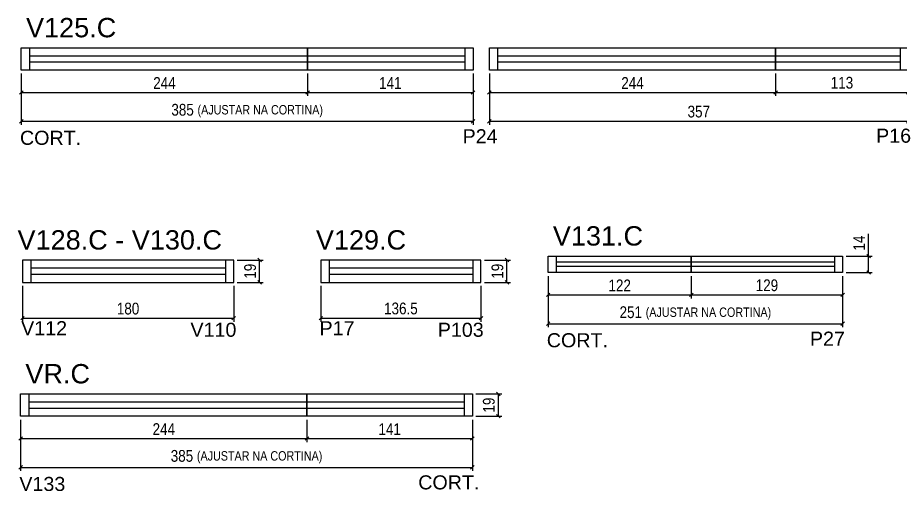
# Model space of a CAD drawing. Extents: x 1665 to 3026, y 15883 to 17753.
# Drawn here: x 1670 to 2422, y 15883 to 16290 of the extents above; entities that cross this region are included whole.
import ezdxf

# ---------------------------------------------------------------- set-up
doc = ezdxf.new("R2010")
doc.units = 0
for name, color, linetype in [('5', 5, 'Continuous'), ('COTA', 241, 'Continuous'), ('NOMENCLATURA', 7, 'Continuous'), ('Painéis', 200, 'Continuous'), ('SARR_2.2x7', 40, 'Continuous'), ('SARR_EDITAR', 141, 'Continuous')]:
    doc.layers.add(name, color=color, linetype=linetype)
doc.styles.add('COTA TECNICA', font='techl___.ttf', dxfattribs={"height": 10})
doc.styles.add('COTA TECNICA-50', font='techl___.ttf', dxfattribs={"height": 10})
doc.styles.get("Standard").update_dxf_attribs({"font": 'arial.ttf'})
doc.dimstyles.new('COTA PAINEL-50', dxfattribs={"dimtxt": 10, "dimasz": 3, "dimexe": 3, "dimexo": 3, "dimgap": 3, "dimtad": 1, "dimdec": 1, "dimzin": 12, "dimdsep": 46, "dimtxsty": 'COTA TECNICA-50', "dimblk1": 'OBLIQUE', "dimblk2": 'OBLIQUE', "dimsah": 1, "dimcen": 0.9, "dimclrd": 4, "dimclre": 4, "dimclrt": 240, "dimadec": 1, "dimazin": 3, "dimtfac": 1, "dimtdec": 1, "dimtmove": 0, "dimatfit": 3, "dimfxl": 1, "dimtolj": 1, "dimtzin": 12, "dimarcsym": 0})
doc.dimstyles.new('PAINEL', dxfattribs={"dimtxt": 10, "dimasz": 3, "dimexe": 3, "dimexo": 3, "dimgap": 3, "dimtad": 1, "dimdec": 1, "dimzin": 12, "dimdsep": 46, "dimtxsty": 'COTA TECNICA', "dimblk1": 'OBLIQUE', "dimblk2": 'OBLIQUE', "dimsah": 1, "dimcen": 0.9, "dimclrd": 4, "dimclre": 4, "dimclrt": 240, "dimadec": 1, "dimazin": 3, "dimtfac": 1, "dimtdec": 1, "dimtmove": 0, "dimatfit": 3, "dimfxl": 1, "dimtolj": 1, "dimtzin": 12, "dimarcsym": 0})

# ---------------------------------------------------------------- blocks, each defined once
blk = doc.blocks.new('_Oblique')
at = {"color": 0, "linetype": 'ByBlock', "lineweight": -2}
blk.add_line((-0.5, -0.5), (0.5, 0.5), dxfattribs=at)
blk = doc.blocks.new('*D171')
at = {"layer": 'COTA', "color": 4, "linetype": 'ByBlock', "lineweight": -2, "transparency": 16777216}
for p, q in [((1673.23, 16242.19), (1673.23, 16223.13)), ((1917.23, 16242.19), (1917.23, 16223.13)), ((1673.23, 16226.13), (1917.23, 16226.13))]:
    blk.add_line(p, q, dxfattribs=at)
at = {"layer": 'Defpoints', "color": 0, "linetype": 'ByBlock', "transparency": 16777216}
for p in [(1673.23, 16245.19), (1917.23, 16245.19), (1917.23, 16226.13)]:
    blk.add_point(p, dxfattribs=at)
at = {"layer": 'COTA', "color": 4, "linetype": 'ByBlock', "lineweight": -2, "transparency": 16777216, "xscale": 3, "yscale": 3, "zscale": 3, "rotation": 180}
blk.add_blockref('_Oblique', (1673.23, 16226.13), dxfattribs=at)
at = {"layer": 'COTA', "color": 4, "linetype": 'ByBlock', "lineweight": -2, "transparency": 16777216, "xscale": 3, "yscale": 3, "zscale": 3}
blk.add_blockref('_Oblique', (1917.23, 16226.13), dxfattribs=at)
at = {"layer": 'COTA', "color": 240, "linetype": 'ByBlock', "transparency": 16777216, "insert": (1795.23, 16234.21), "char_height": 10, "attachment_point": 5, "style": 'COTA TECNICA-50'}
blk.add_mtext('\\A1;244', dxfattribs=at)
blk = doc.blocks.new('*D172')
at = {"layer": 'COTA', "color": 4, "linetype": 'ByBlock', "lineweight": -2, "transparency": 16777216}
for p, q in [((1917.23, 16242.19), (1917.23, 16223.13)), ((2058.23, 16242.19), (2058.23, 16223.13)), ((1917.23, 16226.13), (2058.23, 16226.13))]:
    blk.add_line(p, q, dxfattribs=at)
at = {"layer": 'Defpoints', "color": 0, "linetype": 'ByBlock', "transparency": 16777216}
for p in [(1917.23, 16245.19), (2058.23, 16245.19), (2058.23, 16226.13)]:
    blk.add_point(p, dxfattribs=at)
at = {"layer": 'COTA', "color": 4, "linetype": 'ByBlock', "lineweight": -2, "transparency": 16777216, "xscale": 3, "yscale": 3, "zscale": 3, "rotation": 180}
blk.add_blockref('_Oblique', (1917.23, 16226.13), dxfattribs=at)
at = {"layer": 'COTA', "color": 4, "linetype": 'ByBlock', "lineweight": -2, "transparency": 16777216, "xscale": 3, "yscale": 3, "zscale": 3}
blk.add_blockref('_Oblique', (2058.23, 16226.13), dxfattribs=at)
at = {"layer": 'COTA', "color": 240, "linetype": 'ByBlock', "transparency": 16777216, "insert": (1987.73, 16234.21), "char_height": 10, "attachment_point": 5, "style": 'COTA TECNICA-50'}
blk.add_mtext('\\A1;141', dxfattribs=at)
blk = doc.blocks.new('*D173')
at = {"layer": 'COTA', "color": 4, "lineweight": -2, "transparency": 16777216}
for p, q in [((1673.23, 16242.19), (1673.23, 16198.55)), ((2058.23, 16242.19), (2058.23, 16198.55)), ((1673.23, 16201.55), (2058.23, 16201.55))]:
    blk.add_line(p, q, dxfattribs=at)
at = {"layer": 'Defpoints', "color": 0, "transparency": 16777216}
for p in [(1673.23, 16245.19), (2058.23, 16245.19), (2058.23, 16201.55)]:
    blk.add_point(p, dxfattribs=at)
at = {"layer": 'COTA', "color": 4, "lineweight": -2, "transparency": 16777216, "xscale": 3, "yscale": 3, "zscale": 3, "rotation": 180}
blk.add_blockref('_Oblique', (1673.23, 16201.55), dxfattribs=at)
at = {"layer": 'COTA', "color": 4, "lineweight": -2, "transparency": 16777216, "xscale": 3, "yscale": 3, "zscale": 3}
blk.add_blockref('_Oblique', (2058.23, 16201.55), dxfattribs=at)
at = {"layer": 'COTA', "color": 240, "transparency": 16777216, "insert": (1865.73, 16210.18), "char_height": 10, "attachment_point": 5, "style": 'COTA TECNICA'}
blk.add_mtext('\\A1;385 {\\H0.8x;(AJUSTAR NA CORTINA)}', dxfattribs=at)
blk = doc.blocks.new('*D176')
at = {"layer": 'COTA', "color": 4, "linetype": 'ByBlock', "lineweight": -2, "transparency": 16777216}
for p, q in [((2072.11, 16242.19), (2072.11, 16223.13)), ((2316.11, 16242.19), (2316.11, 16223.13)), ((2072.11, 16226.13), (2316.11, 16226.13))]:
    blk.add_line(p, q, dxfattribs=at)
at = {"layer": 'Defpoints', "color": 0, "linetype": 'ByBlock', "transparency": 16777216}
for p in [(2072.11, 16245.19), (2316.11, 16245.19), (2316.11, 16226.13)]:
    blk.add_point(p, dxfattribs=at)
at = {"layer": 'COTA', "color": 4, "linetype": 'ByBlock', "lineweight": -2, "transparency": 16777216, "xscale": 3, "yscale": 3, "zscale": 3, "rotation": 180}
blk.add_blockref('_Oblique', (2072.11, 16226.13), dxfattribs=at)
at = {"layer": 'COTA', "color": 4, "linetype": 'ByBlock', "lineweight": -2, "transparency": 16777216, "xscale": 3, "yscale": 3, "zscale": 3}
blk.add_blockref('_Oblique', (2316.11, 16226.13), dxfattribs=at)
at = {"layer": 'COTA', "color": 240, "linetype": 'ByBlock', "transparency": 16777216, "insert": (2194.11, 16234.21), "char_height": 10, "attachment_point": 5, "style": 'COTA TECNICA-50'}
blk.add_mtext('\\A1;244', dxfattribs=at)
blk = doc.blocks.new('*D177')
at = {"layer": 'COTA', "color": 4, "linetype": 'ByBlock', "lineweight": -2, "transparency": 16777216}
for p, q in [((2316.11, 16242.19), (2316.11, 16223.13)), ((2429.11, 16242.19), (2429.11, 16223.13)), ((2316.11, 16226.13), (2429.11, 16226.13))]:
    blk.add_line(p, q, dxfattribs=at)
at = {"layer": 'Defpoints', "color": 0, "linetype": 'ByBlock', "transparency": 16777216}
for p in [(2316.11, 16245.19), (2429.11, 16245.19), (2429.11, 16226.13)]:
    blk.add_point(p, dxfattribs=at)
at = {"layer": 'COTA', "color": 4, "linetype": 'ByBlock', "lineweight": -2, "transparency": 16777216, "xscale": 3, "yscale": 3, "zscale": 3, "rotation": 180}
blk.add_blockref('_Oblique', (2316.11, 16226.13), dxfattribs=at)
at = {"layer": 'COTA', "color": 4, "linetype": 'ByBlock', "lineweight": -2, "transparency": 16777216, "xscale": 3, "yscale": 3, "zscale": 3}
blk.add_blockref('_Oblique', (2429.11, 16226.13), dxfattribs=at)
at = {"layer": 'COTA', "color": 240, "linetype": 'ByBlock', "transparency": 16777216, "insert": (2372.61, 16234.35), "char_height": 10, "attachment_point": 5, "style": 'COTA TECNICA-50'}
blk.add_mtext('\\A1;113', dxfattribs=at)
blk = doc.blocks.new('*D178')
at = {"layer": 'COTA', "color": 4, "lineweight": -2, "transparency": 16777216}
for p, q in [((2072.11, 16242.19), (2072.11, 16198.55)), ((2429.11, 16242.19), (2429.11, 16198.55)), ((2072.11, 16201.55), (2429.11, 16201.55))]:
    blk.add_line(p, q, dxfattribs=at)
at = {"layer": 'Defpoints', "color": 0, "transparency": 16777216}
for p in [(2072.11, 16245.19), (2429.11, 16245.19), (2429.11, 16201.55)]:
    blk.add_point(p, dxfattribs=at)
at = {"layer": 'COTA', "color": 4, "lineweight": -2, "transparency": 16777216, "xscale": 3, "yscale": 3, "zscale": 3, "rotation": 180}
blk.add_blockref('_Oblique', (2072.11, 16201.55), dxfattribs=at)
at = {"layer": 'COTA', "color": 4, "lineweight": -2, "transparency": 16777216, "xscale": 3, "yscale": 3, "zscale": 3}
blk.add_blockref('_Oblique', (2429.11, 16201.55), dxfattribs=at)
at = {"layer": 'COTA', "color": 240, "transparency": 16777216, "insert": (2250.61, 16209.77), "char_height": 10, "attachment_point": 5, "style": 'COTA TECNICA'}
blk.add_mtext('\\A1;357', dxfattribs=at)
blk = doc.blocks.new('*D182')
at = {"layer": 'COTA', "color": 4, "linetype": 'ByBlock', "lineweight": -2, "transparency": 16777216}
for p, q in [((1674.23, 16061.21), (1674.23, 16030.65)), ((1854.23, 16061.21), (1854.23, 16030.65)), ((1674.23, 16033.65), (1854.23, 16033.65))]:
    blk.add_line(p, q, dxfattribs=at)
at = {"layer": 'Defpoints', "color": 0, "linetype": 'ByBlock', "transparency": 16777216}
for p in [(1674.23, 16064.21), (1854.23, 16064.21), (1854.23, 16033.65)]:
    blk.add_point(p, dxfattribs=at)
at = {"layer": 'COTA', "color": 4, "linetype": 'ByBlock', "lineweight": -2, "transparency": 16777216, "xscale": 3, "yscale": 3, "zscale": 3, "rotation": 180}
blk.add_blockref('_Oblique', (1674.23, 16033.65), dxfattribs=at)
at = {"layer": 'COTA', "color": 4, "linetype": 'ByBlock', "lineweight": -2, "transparency": 16777216, "xscale": 3, "yscale": 3, "zscale": 3}
blk.add_blockref('_Oblique', (1854.23, 16033.65), dxfattribs=at)
at = {"layer": 'COTA', "color": 240, "linetype": 'ByBlock', "transparency": 16777216, "insert": (1764.23, 16041.77), "char_height": 10, "attachment_point": 5, "style": 'COTA TECNICA-50'}
blk.add_mtext('\\A1;180', dxfattribs=at)
blk = doc.blocks.new('*D183')
at = {"layer": 'COTA', "color": 4, "lineweight": -2, "transparency": 16777216}
for p, q in [((1857.23, 16083.21), (1879.35, 16083.21)), ((1876.35, 16064.21), (1876.35, 16083.21)), ((1857.23, 16064.21), (1879.35, 16064.21))]:
    blk.add_line(p, q, dxfattribs=at)
at = {"layer": 'Defpoints', "color": 0, "transparency": 16777216}
for p in [(1854.23, 16083.21), (1876.35, 16083.21), (1854.23, 16064.21)]:
    blk.add_point(p, dxfattribs=at)
at = {"layer": 'COTA', "color": 4, "lineweight": -2, "transparency": 16777216, "xscale": 3, "yscale": 3, "zscale": 3}
for p, rotation in [((1876.35, 16083.21), 90), ((1876.35, 16064.21), 270)]:
    blk.add_blockref('_Oblique', p, dxfattribs=dict(at, rotation=rotation))
at = {"layer": 'COTA', "color": 240, "transparency": 16777216, "insert": (1868.26, 16073.71), "char_height": 10, "attachment_point": 5, "rotation": 90, "style": 'COTA TECNICA'}
blk.add_mtext('\\A1;19', dxfattribs=at)
blk = doc.blocks.new('*D184')
at = {"layer": 'COTA', "color": 4, "linetype": 'ByBlock', "lineweight": -2, "transparency": 16777216}
for p, q in [((1928.5, 16061.21), (1928.5, 16030.65)), ((2065, 16061.21), (2065, 16030.65)), ((1928.5, 16033.65), (2065, 16033.65))]:
    blk.add_line(p, q, dxfattribs=at)
at = {"layer": 'Defpoints', "color": 0, "linetype": 'ByBlock', "transparency": 16777216}
for p in [(1928.5, 16064.21), (2065, 16064.21), (2065, 16033.65)]:
    blk.add_point(p, dxfattribs=at)
at = {"layer": 'COTA', "color": 4, "linetype": 'ByBlock', "lineweight": -2, "transparency": 16777216, "xscale": 3, "yscale": 3, "zscale": 3, "rotation": 180}
blk.add_blockref('_Oblique', (1928.5, 16033.65), dxfattribs=at)
at = {"layer": 'COTA', "color": 4, "linetype": 'ByBlock', "lineweight": -2, "transparency": 16777216, "xscale": 3, "yscale": 3, "zscale": 3}
blk.add_blockref('_Oblique', (2065, 16033.65), dxfattribs=at)
at = {"layer": 'COTA', "color": 240, "linetype": 'ByBlock', "transparency": 16777216, "insert": (1996.75, 16041.87), "char_height": 10, "attachment_point": 5, "style": 'COTA TECNICA-50'}
blk.add_mtext('\\A1;136.5', dxfattribs=at)
blk = doc.blocks.new('*D185')
at = {"layer": 'COTA', "color": 4, "lineweight": -2, "transparency": 16777216}
for p, q in [((2068, 16083.21), (2090.12, 16083.21)), ((2087.12, 16064.21), (2087.12, 16083.21)), ((2068, 16064.21), (2090.12, 16064.21))]:
    blk.add_line(p, q, dxfattribs=at)
at = {"layer": 'Defpoints', "color": 0, "transparency": 16777216}
for p in [(2065, 16083.21), (2087.12, 16083.21), (2065, 16064.21)]:
    blk.add_point(p, dxfattribs=at)
at = {"layer": 'COTA', "color": 4, "lineweight": -2, "transparency": 16777216, "xscale": 3, "yscale": 3, "zscale": 3}
for p, rotation in [((2087.12, 16083.21), 90), ((2087.12, 16064.21), 270)]:
    blk.add_blockref('_Oblique', p, dxfattribs=dict(at, rotation=rotation))
at = {"layer": 'COTA', "color": 240, "transparency": 16777216, "insert": (2079.03, 16073.71), "char_height": 10, "attachment_point": 5, "rotation": 90, "style": 'COTA TECNICA'}
blk.add_mtext('\\A1;19', dxfattribs=at)
blk = doc.blocks.new('*D186')
at = {"layer": 'COTA', "color": 4, "linetype": 'ByBlock', "lineweight": -2, "transparency": 16777216}
for p, q in [((2122.19, 16069.6), (2122.19, 16050.55)), ((2244.19, 16069.6), (2244.19, 16050.55)), ((2122.19, 16053.55), (2244.19, 16053.55))]:
    blk.add_line(p, q, dxfattribs=at)
at = {"layer": 'Defpoints', "color": 0, "linetype": 'ByBlock', "transparency": 16777216}
for p in [(2122.19, 16072.6), (2244.19, 16072.6), (2244.19, 16053.55)]:
    blk.add_point(p, dxfattribs=at)
at = {"layer": 'COTA', "color": 4, "linetype": 'ByBlock', "lineweight": -2, "transparency": 16777216, "xscale": 3, "yscale": 3, "zscale": 3, "rotation": 180}
blk.add_blockref('_Oblique', (2122.19, 16053.55), dxfattribs=at)
at = {"layer": 'COTA', "color": 4, "linetype": 'ByBlock', "lineweight": -2, "transparency": 16777216, "xscale": 3, "yscale": 3, "zscale": 3}
blk.add_blockref('_Oblique', (2244.19, 16053.55), dxfattribs=at)
at = {"layer": 'COTA', "color": 240, "linetype": 'ByBlock', "transparency": 16777216, "insert": (2183.19, 16061.61), "char_height": 10, "attachment_point": 5, "style": 'COTA TECNICA-50'}
blk.add_mtext('\\A1;122', dxfattribs=at)
blk = doc.blocks.new('*D187')
at = {"layer": 'COTA', "color": 4, "linetype": 'ByBlock', "lineweight": -2, "transparency": 16777216}
for p, q in [((2244.19, 16069.6), (2244.19, 16050.55)), ((2373.19, 16069.6), (2373.19, 16050.55)), ((2244.19, 16053.55), (2373.19, 16053.55))]:
    blk.add_line(p, q, dxfattribs=at)
at = {"layer": 'Defpoints', "color": 0, "linetype": 'ByBlock', "transparency": 16777216}
for p in [(2244.19, 16072.6), (2373.19, 16072.6), (2373.19, 16053.55)]:
    blk.add_point(p, dxfattribs=at)
at = {"layer": 'COTA', "color": 4, "linetype": 'ByBlock', "lineweight": -2, "transparency": 16777216, "xscale": 3, "yscale": 3, "zscale": 3, "rotation": 180}
blk.add_blockref('_Oblique', (2244.19, 16053.55), dxfattribs=at)
at = {"layer": 'COTA', "color": 4, "linetype": 'ByBlock', "lineweight": -2, "transparency": 16777216, "xscale": 3, "yscale": 3, "zscale": 3}
blk.add_blockref('_Oblique', (2373.19, 16053.55), dxfattribs=at)
at = {"layer": 'COTA', "color": 240, "linetype": 'ByBlock', "transparency": 16777216, "insert": (2308.69, 16061.64), "char_height": 10, "attachment_point": 5, "style": 'COTA TECNICA-50'}
blk.add_mtext('\\A1;129', dxfattribs=at)
blk = doc.blocks.new('*D188')
at = {"layer": 'COTA', "color": 4, "lineweight": -2, "transparency": 16777216}
for p, q in [((2122.19, 16069.6), (2122.19, 16025.97)), ((2373.19, 16069.6), (2373.19, 16025.97)), ((2122.19, 16028.97), (2373.19, 16028.97))]:
    blk.add_line(p, q, dxfattribs=at)
at = {"layer": 'Defpoints', "color": 0, "transparency": 16777216}
for p in [(2122.19, 16072.6), (2373.19, 16072.6), (2373.19, 16028.97)]:
    blk.add_point(p, dxfattribs=at)
at = {"layer": 'COTA', "color": 4, "lineweight": -2, "transparency": 16777216, "xscale": 3, "yscale": 3, "zscale": 3, "rotation": 180}
blk.add_blockref('_Oblique', (2122.19, 16028.97), dxfattribs=at)
at = {"layer": 'COTA', "color": 4, "lineweight": -2, "transparency": 16777216, "xscale": 3, "yscale": 3, "zscale": 3}
blk.add_blockref('_Oblique', (2373.19, 16028.97), dxfattribs=at)
at = {"layer": 'COTA', "color": 240, "transparency": 16777216, "insert": (2247.69, 16037.57), "char_height": 10, "attachment_point": 5, "style": 'COTA TECNICA'}
blk.add_mtext('\\A1;251 {\\H0.8x;(AJUSTAR NA CORTINA)}', dxfattribs=at)
blk = doc.blocks.new('*D189')
at = {"layer": 'COTA', "color": 4, "lineweight": -2, "transparency": 16777216}
for p, q in [((2395.31, 16086.6), (2395.31, 16105.72)), ((2376.19, 16086.6), (2398.31, 16086.6)), ((2395.31, 16072.6), (2395.31, 16086.6)), ((2376.19, 16072.6), (2398.31, 16072.6))]:
    blk.add_line(p, q, dxfattribs=at)
at = {"layer": 'Defpoints', "color": 0, "transparency": 16777216}
for p in [(2373.19, 16086.6), (2395.31, 16086.6), (2373.19, 16072.6)]:
    blk.add_point(p, dxfattribs=at)
at = {"layer": 'COTA', "color": 4, "lineweight": -2, "transparency": 16777216, "xscale": 3, "yscale": 3, "zscale": 3}
for p, rotation in [((2395.31, 16086.6), 90), ((2395.31, 16072.6), 270)]:
    blk.add_blockref('_Oblique', p, dxfattribs=dict(at, rotation=rotation))
at = {"layer": 'COTA', "color": 240, "transparency": 16777216, "insert": (2387.24, 16097.66), "char_height": 10, "attachment_point": 5, "rotation": 90, "style": 'COTA TECNICA'}
blk.add_mtext('\\A1;14', dxfattribs=at)
blk = doc.blocks.new('*D196')
at = {"layer": 'COTA', "color": 4, "linetype": 'ByBlock', "lineweight": -2, "transparency": 16777216}
for p, q in [((1672.69, 15947.08), (1672.69, 15928.03)), ((1916.69, 15947.08), (1916.69, 15928.03)), ((1672.69, 15931.03), (1916.69, 15931.03))]:
    blk.add_line(p, q, dxfattribs=at)
at = {"layer": 'Defpoints', "color": 0, "linetype": 'ByBlock', "transparency": 16777216}
for p in [(1672.69, 15950.08), (1916.69, 15950.08), (1916.69, 15931.03)]:
    blk.add_point(p, dxfattribs=at)
at = {"layer": 'COTA', "color": 4, "linetype": 'ByBlock', "lineweight": -2, "transparency": 16777216, "xscale": 3, "yscale": 3, "zscale": 3, "rotation": 180}
blk.add_blockref('_Oblique', (1672.69, 15931.03), dxfattribs=at)
at = {"layer": 'COTA', "color": 4, "linetype": 'ByBlock', "lineweight": -2, "transparency": 16777216, "xscale": 3, "yscale": 3, "zscale": 3}
blk.add_blockref('_Oblique', (1916.69, 15931.03), dxfattribs=at)
at = {"layer": 'COTA', "color": 240, "linetype": 'ByBlock', "transparency": 16777216, "insert": (1794.69, 15939.1), "char_height": 10, "attachment_point": 5, "style": 'COTA TECNICA-50'}
blk.add_mtext('\\A1;244', dxfattribs=at)
blk = doc.blocks.new('*D197')
at = {"layer": 'COTA', "color": 4, "linetype": 'ByBlock', "lineweight": -2, "transparency": 16777216}
for p, q in [((1916.69, 15947.08), (1916.69, 15928.03)), ((2057.69, 15947.08), (2057.69, 15928.03)), ((1916.69, 15931.03), (2057.69, 15931.03))]:
    blk.add_line(p, q, dxfattribs=at)
at = {"layer": 'Defpoints', "color": 0, "linetype": 'ByBlock', "transparency": 16777216}
for p in [(1916.69, 15950.08), (2057.69, 15950.08), (2057.69, 15931.03)]:
    blk.add_point(p, dxfattribs=at)
at = {"layer": 'COTA', "color": 4, "linetype": 'ByBlock', "lineweight": -2, "transparency": 16777216, "xscale": 3, "yscale": 3, "zscale": 3, "rotation": 180}
blk.add_blockref('_Oblique', (1916.69, 15931.03), dxfattribs=at)
at = {"layer": 'COTA', "color": 4, "linetype": 'ByBlock', "lineweight": -2, "transparency": 16777216, "xscale": 3, "yscale": 3, "zscale": 3}
blk.add_blockref('_Oblique', (2057.69, 15931.03), dxfattribs=at)
at = {"layer": 'COTA', "color": 240, "linetype": 'ByBlock', "transparency": 16777216, "insert": (1987.19, 15939.1), "char_height": 10, "attachment_point": 5, "style": 'COTA TECNICA-50'}
blk.add_mtext('\\A1;141', dxfattribs=at)
blk = doc.blocks.new('*D198')
at = {"layer": 'COTA', "color": 4, "lineweight": -2, "transparency": 16777216}
for p, q in [((1672.69, 15947.08), (1672.69, 15903.45)), ((2057.69, 15947.08), (2057.69, 15903.45)), ((1672.69, 15906.45), (2057.69, 15906.45))]:
    blk.add_line(p, q, dxfattribs=at)
at = {"layer": 'Defpoints', "color": 0, "transparency": 16777216}
for p in [(1672.69, 15950.08), (2057.69, 15950.08), (2057.69, 15906.45)]:
    blk.add_point(p, dxfattribs=at)
at = {"layer": 'COTA', "color": 4, "lineweight": -2, "transparency": 16777216, "xscale": 3, "yscale": 3, "zscale": 3, "rotation": 180}
blk.add_blockref('_Oblique', (1672.69, 15906.45), dxfattribs=at)
at = {"layer": 'COTA', "color": 4, "lineweight": -2, "transparency": 16777216, "xscale": 3, "yscale": 3, "zscale": 3}
blk.add_blockref('_Oblique', (2057.69, 15906.45), dxfattribs=at)
at = {"layer": 'COTA', "color": 240, "transparency": 16777216, "insert": (1865.19, 15915.07), "char_height": 10, "attachment_point": 5, "style": 'COTA TECNICA'}
blk.add_mtext('\\A1;385 {\\H0.8x;(AJUSTAR NA CORTINA)}', dxfattribs=at)
blk = doc.blocks.new('*D199')
at = {"layer": 'COTA', "color": 4, "lineweight": -2, "transparency": 16777216}
for p, q in [((2060.69, 15969.08), (2082.81, 15969.08)), ((2079.81, 15950.08), (2079.81, 15969.08)), ((2060.69, 15950.08), (2082.81, 15950.08))]:
    blk.add_line(p, q, dxfattribs=at)
at = {"layer": 'Defpoints', "color": 0, "transparency": 16777216}
for p in [(2057.69, 15969.08), (2079.81, 15969.08), (2057.69, 15950.08)]:
    blk.add_point(p, dxfattribs=at)
at = {"layer": 'COTA', "color": 4, "lineweight": -2, "transparency": 16777216, "xscale": 3, "yscale": 3, "zscale": 3}
for p, rotation in [((2079.81, 15969.08), 90), ((2079.81, 15950.08), 270)]:
    blk.add_blockref('_Oblique', p, dxfattribs=dict(at, rotation=rotation))
at = {"layer": 'COTA', "color": 240, "transparency": 16777216, "insert": (2071.72, 15959.58), "char_height": 10, "attachment_point": 5, "rotation": 90, "style": 'COTA TECNICA'}
blk.add_mtext('\\A1;19', dxfattribs=at)

msp = doc.modelspace()

# ---------------------------------------------------------------- linework, layer by layer
at = {"layer": 'Painéis'}
for points in [[(1917.23, 16245.19), (1673.23, 16245.19), (1673.23, 16264.19), (1917.23, 16264.19)], [(1917.23, 16264.19), (2058.23, 16264.19), (2058.23, 16245.19), (1917.23, 16245.19)], [(2316.11, 16245.19), (2072.11, 16245.19), (2072.11, 16264.19), (2316.11, 16264.19)], [(2316.11, 16264.19), (2429.11, 16264.19), (2429.11, 16245.19), (2316.11, 16245.19)], [(2244.19, 16072.6), (2122.19, 16072.6), (2122.19, 16086.6), (2244.19, 16086.6)], [(2244.19, 16086.6), (2373.19, 16086.6), (2373.19, 16072.6), (2244.19, 16072.6)], [(1916.69, 15950.08), (1672.69, 15950.08), (1672.69, 15969.08), (1916.69, 15969.08)], [(1916.69, 15969.08), (2057.69, 15969.08), (2057.69, 15950.08), (1916.69, 15950.08)]]:
    msp.add_lwpolyline(points, close=True, dxfattribs=at)
for points in [[(1674.23, 16083.21), (1674.23, 16064.21), (1854.23, 16064.21), (1854.23, 16083.21), (1674.23, 16083.21)], [(1928.5, 16083.21), (1928.5, 16064.21), (2065, 16064.21), (2065, 16083.21), (1928.5, 16083.21)]]:
    msp.add_lwpolyline(points, dxfattribs=at)
at = {"layer": 'SARR_2.2x7', "linetype": 'Continuous'}
for p, q in [((1680.23, 16264.19), (1680.23, 16245.19)), ((2051.23, 16264.19), (2051.23, 16245.19)), ((2079.11, 16264.19), (2079.11, 16245.19)), ((2422.11, 16264.19), (2422.11, 16245.19)), ((1917.23, 16257.19), (1680.23, 16257.19)), ((2051.23, 16257.19), (1917.23, 16257.19)), ((2316.11, 16257.19), (2079.11, 16257.19)), ((2422.11, 16257.19), (2316.11, 16257.19)), ((1680.23, 16252.19), (1917.23, 16252.19)), ((1917.23, 16252.19), (2051.23, 16252.19)), ((2079.11, 16252.19), (2316.11, 16252.19)), ((2316.11, 16252.19), (2422.11, 16252.19)), ((1681.23, 16083.21), (1681.23, 16064.21)), ((1847.23, 16083.21), (1847.23, 16064.21)), ((1935.5, 16083.21), (1935.5, 16064.21)), ((2058, 16083.21), (2058, 16064.21)), ((2129.19, 16086.6), (2129.19, 16072.6)), ((2366.19, 16086.6), (2366.19, 16072.6)), ((1847.23, 16076.21), (1681.23, 16076.21)), ((2058, 16076.21), (1935.5, 16076.21)), ((1681.23, 16071.21), (1847.23, 16071.21)), ((1935.5, 16071.21), (2058, 16071.21)), ((1679.69, 15969.08), (1679.69, 15950.08)), ((2050.69, 15969.08), (2050.69, 15950.08)), ((1916.69, 15962.08), (1679.69, 15962.08)), ((1679.69, 15957.08), (1916.69, 15957.08)), ((2050.69, 15962.08), (1916.69, 15962.08)), ((1916.69, 15957.08), (2050.69, 15957.08))]:
    msp.add_line(p, q, dxfattribs=at)
at = {"layer": 'SARR_EDITAR', "linetype": 'Continuous'}
for p, q in [((2129.19, 16081.6), (2366.19, 16081.6)), ((2366.19, 16077.6), (2129.19, 16077.6))]:
    msp.add_line(p, q, dxfattribs=at)

# ---------------------------------------------------------------- texts
at = {"layer": '5', "linetype": 'Continuous'}
for s, p in [('CORT.', (1672.12, 16181.45)), ('P24', (2049.31, 16182.77)), ('P16', (2401.7, 16183.27)), ('V112', (1673.11, 16019.12)), ('P17', (1927.38, 16019.12)), ('V110', (1817.4, 16017.79)), ('P103', (2028.17, 16017.79)), ('CORT.', (2121.08, 16008.87)), ('P27', (2345.29, 16010.19)), ('V133', (1671.58, 15886.35)), ('CORT.', (2011.52, 15887.67))]:
    msp.add_text(s, height=12, rotation=359.99996, dxfattribs=at).set_placement(p)
at = {"layer": 'NOMENCLATURA', "linetype": 'Continuous'}
for s, p in [('V125.C', (1677.28, 16273.16)), ('V128.C - V130.C', (1670.04, 16092.18)), ('V129.C', (1924.31, 16092.18)), ('V131.C', (2126.25, 16095.58)), ('VR.C', (1676.74, 15978.05))]:
    msp.add_text(s, height=16.5, dxfattribs=at).set_placement(p)

# ---------------------------------------------------------------- dimensions: what is measured, and where the dimension line sits
at = {"layer": 'COTA', "color": 1, "linetype": 'ByBlock'}
for base, p1, p2, picture, middle in [((1917.23, 16226.13), (1673.23, 16245.19), (1917.23, 16245.19), '*D171', (1795.23, 16234.21)), ((2058.23, 16226.13), (1917.23, 16245.19), (2058.23, 16245.19), '*D172', (1987.73, 16234.21)), ((2316.11, 16226.13), (2072.11, 16245.19), (2316.11, 16245.19), '*D176', (2194.11, 16234.21)), ((2429.11, 16226.13), (2316.11, 16245.19), (2429.11, 16245.19), '*D177', (2372.61, 16234.35)), ((2244.19, 16053.55), (2122.19, 16072.6), (2244.19, 16072.6), '*D186', (2183.19, 16061.61)), ((2373.19, 16053.55), (2244.19, 16072.6), (2373.19, 16072.6), '*D187', (2308.69, 16061.64)), ((1854.23, 16033.65), (1674.23, 16064.21), (1854.23, 16064.21), '*D182', (1764.23, 16041.77)), ((2065, 16033.65), (1928.5, 16064.21), (2065, 16064.21), '*D184', (1996.75, 16041.87)), ((1916.69, 15931.03), (1672.69, 15950.08), (1916.69, 15950.08), '*D196', (1794.69, 15939.1)), ((2057.69, 15931.03), (1916.69, 15950.08), (2057.69, 15950.08), '*D197', (1987.19, 15939.1))]:
    dim = msp.add_linear_dim(base=base, p1=p1, p2=p2, dimstyle='COTA PAINEL-50', override={"dimarcsym": 1}, dxfattribs=at)
    dim.commit()
    dim.dimension.update_dxf_attribs({"geometry": picture, "text_midpoint": middle})
at = {"layer": 'COTA'}
for base, p1, p2, picture, middle in [((2058.23, 16201.55), (1673.23, 16245.19), (2058.23, 16245.19), '*D173', (1865.73, 16210.18)), ((2373.19, 16028.97), (2122.19, 16072.6), (2373.19, 16072.6), '*D188', (2247.69, 16037.57)), ((2057.69, 15906.45), (1672.69, 15950.08), (2057.69, 15950.08), '*D198', (1865.19, 15915.07))]:
    dim = msp.add_linear_dim(base=base, p1=p1, p2=p2, text='<> {\\H0.8x;(AJUSTAR NA CORTINA)}', dimstyle='PAINEL', dxfattribs=at)
    dim.commit()
    dim.dimension.update_dxf_attribs({"geometry": picture, "text_midpoint": middle})
dim = msp.add_linear_dim(base=(2429.11, 16201.55), p1=(2072.11, 16245.19), p2=(2429.11, 16245.19), dimstyle='PAINEL', dxfattribs=at)
dim.commit()
dim.dimension.update_dxf_attribs({"geometry": '*D178', "text_midpoint": (2250.61, 16209.77)})
for base, p1, p2, picture, middle in [((2395.31, 16086.6), (2373.19, 16072.6), (2373.19, 16086.6), '*D189', (2387.24, 16097.66)), ((1876.35, 16083.21), (1854.23, 16064.21), (1854.23, 16083.21), '*D183', (1868.26, 16073.71)), ((2087.12, 16083.21), (2065, 16064.21), (2065, 16083.21), '*D185', (2079.03, 16073.71)), ((2079.81, 15969.08), (2057.69, 15950.08), (2057.69, 15969.08), '*D199', (2071.72, 15959.58))]:
    dim = msp.add_linear_dim(base=base, p1=p1, p2=p2, angle=90, dimstyle='PAINEL', dxfattribs=at)
    dim.commit()
    dim.dimension.update_dxf_attribs({"geometry": picture, "text_midpoint": middle})

doc.saveas('drawing.dxf')
